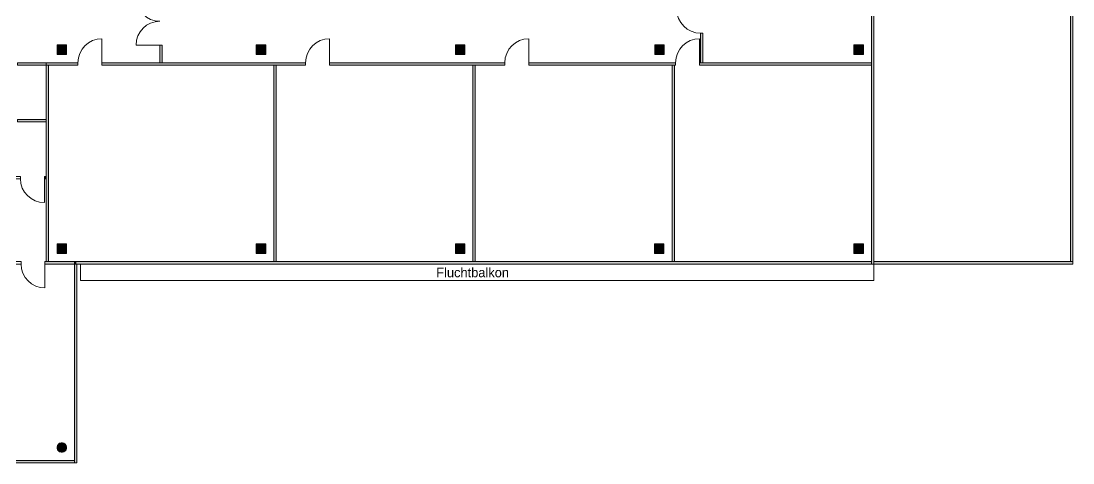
# Model space of a CAD drawing. Header units: inches. Extents: x 33931 to 204452, y 8264 to 159539.
# Drawn here: x 160096 to 204452, y 8264 to 26922 of the extents above; entities that cross this region are included whole.
import ezdxf

# ---------------------------------------------------------------- set-up
doc = ezdxf.new("R2010")
doc.units = ezdxf.units.IN
doc.header["$LTSCALE"] = 200
doc.header["$MEASUREMENT"] = 0
for name, pattern in [('AUSGEZOGEN', [0]), ('Standardmuster', [0]), ('Volllinie', [0])]:
    doc.linetypes.add(name, pattern=pattern)
doc.layers.add('Grundebene', color=7, linetype='Continuous')
doc.styles.add('ARIAL', font='arial.ttf', dxfattribs={"height": 0.2})

# ---------------------------------------------------------------- blocks, each defined once
blk = doc.blocks.new('COMPLEXOBJECT_0-3403')
at = {"layer": 'Grundebene', "color": 18, "linetype": 'AUSGEZOGEN', "lineweight": 13, "true_color": 0x000000}
for points in [[(154086.171265, 16663.75), (154086.171265, 16763.75), (152750.957605, 16763.75), (152751.024065, 16663.75), (154086.171265, 16663.75)], [(160095.957615, 16763.75), (155115.743965, 16763.75), (155115.743965, 16663.75), (160095.957615, 16663.75), (160095.957615, 16763.75)], [(161105.957615, 16663.75), (195950.957615, 16663.75), (195950.957615, 16763.75), (161105.957615, 16763.75), (161105.957615, 16663.75)]]:
    blk.add_lwpolyline(points, dxfattribs=at)
blk = doc.blocks.new('COMPLEXOBJECT_16-3476')
at = {"layer": 'Grundebene', "color": 18, "linetype": 'AUSGEZOGEN', "lineweight": 13, "true_color": 0x000000}
for points in [[(162495.957615, 25162.33657), (161150.957615, 25162.33657), (161150.957615, 25062.33657), (162495.957615, 25062.33657), (162495.957615, 25162.33657)], [(163505.957615, 25062.33657), (172095.957615, 25062.33657), (172095.957615, 25162.33657), (163505.957615, 25162.33657), (163505.957615, 25062.33657)], [(180495.957615, 25162.33657), (173105.957615, 25162.33657), (173105.957615, 25062.33657), (180495.957615, 25062.33657), (180495.957615, 25162.33657)], [(181505.957615, 25062.33657), (187695.957615, 25062.33657), (187695.957615, 25162.33657), (181505.957615, 25162.33657), (181505.957615, 25062.33657)], [(195950.957615, 25162.33657), (188705.957615, 25162.33657), (188705.957615, 25062.33657), (195950.957615, 25062.33657), (195950.957615, 25162.33657)]]:
    blk.add_lwpolyline(points, dxfattribs=at)
blk = doc.blocks.new('COMPLEXOBJECT_22-34A4')
at = {"layer": 'Grundebene', "color": 18, "linetype": 'AUSGEZOGEN', "lineweight": 13, "true_color": 0x000000}
for points in [[(188750.957615, 34663.75), (188750.957615, 27418.75), (188850.957615, 27418.75), (188850.957615, 34663.75), (188750.957615, 34663.75)], [(188850.957615, 25162.33657), (188850.957615, 26408.75), (188750.957615, 26408.75), (188750.957615, 25162.33657), (188850.957615, 25162.33657)]]:
    blk.add_lwpolyline(points, dxfattribs=at)
blk = doc.blocks.new('COMPLEXOBJECT_48-3535')
at = {"layer": 'Grundebene', "color": 18, "linetype": 'AUSGEZOGEN', "lineweight": 13, "true_color": 0x000000}
for points in [[(160070.957615, 20363.75), (156380.246935, 20363.75), (156421.668295, 20263.75), (160070.957615, 20263.75), (160070.957615, 20363.75)], [(161150.957615, 20363.75), (161080.957615, 20363.75), (161080.957615, 20263.75), (161150.957615, 20263.75), (161150.957615, 20363.75)]]:
    blk.add_lwpolyline(points, dxfattribs=at)
blk = doc.blocks.new('COMPLEXOBJECT_82-35F5')
at = {"layer": 'Grundebene', "color": 18, "linetype": 'AUSGEZOGEN', "lineweight": 13, "true_color": 0x000000}
for points in [[(165950.957615, 28663.75), (165950.957615, 27918.04328), (166050.957615, 27918.04328), (166050.957615, 28663.75), (165950.957615, 28663.75)], [(166050.957615, 25162.33657), (166050.957615, 25908.04328), (165950.957615, 25908.04328), (165950.957615, 25162.33657), (166050.957615, 25162.33657)]]:
    blk.add_lwpolyline(points, dxfattribs=at)
blk = doc.blocks.new('door-4F42')
at = {"layer": 'Grundebene', "color": 18, "linetype": 'Standardmuster', "lineweight": 13, "true_color": 0x000000}
blk.add_line((163505.957615, 25162.33657), (163505.957615, 26172.33657), dxfattribs=at)
blk.add_arc((163505.957615, 25162.33657), 1010, 90, 180, dxfattribs=at)
blk = doc.blocks.new('door-4F4A')
at = {"layer": 'Grundebene', "color": 18, "linetype": 'Standardmuster', "lineweight": 13, "true_color": 0x000000}
blk.add_line((173105.957615, 25162.33657), (173105.957615, 26172.33657), dxfattribs=at)
blk.add_arc((173105.957615, 25162.33657), 1010, 90, 180, dxfattribs=at)
blk = doc.blocks.new('door-4F52')
at = {"layer": 'Grundebene', "color": 18, "linetype": 'Standardmuster', "lineweight": 13, "true_color": 0x000000}
blk.add_line((181505.957615, 25162.33657), (181505.957615, 26172.33657), dxfattribs=at)
blk.add_arc((181505.957615, 25162.33657), 1010, 90, 180, dxfattribs=at)
blk = doc.blocks.new('door-4F5A')
at = {"layer": 'Grundebene', "color": 18, "linetype": 'Standardmuster', "lineweight": 13, "true_color": 0x000000}
blk.add_line((188705.957615, 25162.33657), (188705.957615, 26172.33657), dxfattribs=at)
blk.add_arc((188705.957615, 25162.33657), 1010, 90, 180, dxfattribs=at)
blk = doc.blocks.new('door-4FC3')
at = {"layer": 'Grundebene', "color": 18, "linetype": 'Standardmuster', "lineweight": 13, "true_color": 0x000000}
blk.add_line((188750.957615, 27418.75), (187740.957615, 27418.75), dxfattribs=at)
blk.add_arc((188750.957615, 27418.75), 1010, 180, 270, dxfattribs=at)
blk = doc.blocks.new('door-5087')
at = {"layer": 'Grundebene', "color": 18, "linetype": 'Standardmuster', "lineweight": 13, "true_color": 0x000000}
for p, q in [((165950.957615, 27918.04328), (164945.957615, 27918.04328)), ((165950.957615, 25908.04328), (164945.957615, 25908.04328))]:
    blk.add_line(p, q, dxfattribs=at)
for centre, start, end in [((165950.957615, 27918.04328), 180, 270), ((165950.957615, 25908.04328), 90, 180)]:
    blk.add_arc(centre, 1005, start, end, dxfattribs=at)
blk = doc.blocks.new('door-509D')
at = {"layer": 'Grundebene', "color": 18, "linetype": 'Standardmuster', "lineweight": 13, "true_color": 0x000000}
blk.add_line((161080.957615, 20263.75), (161080.957615, 19253.75), dxfattribs=at)
blk.add_arc((161080.957615, 20263.75), 1010, 180, 270, dxfattribs=at)
blk = doc.blocks.new('door-50A5')
at = {"layer": 'Grundebene', "color": 18, "linetype": 'Standardmuster', "lineweight": 13, "true_color": 0x000000}
blk.add_line((161105.957615, 16663.75), (161105.957615, 15653.75), dxfattribs=at)
blk.add_arc((161105.957615, 16663.75), 1010, 180, 270, dxfattribs=at)

msp = doc.modelspace()

# ---------------------------------------------------------------- hatches: boundary and pattern name
at = {"layer": 'Grundebene', "true_color": 0x000000, "transparency": 33554687}
for points in [[(204450.379645, 68363.7463), (204450.379595, 16763.75), (204350.372835, 16763.75), (204351.535585, 68263.75371), (204350.372795, 68363.7538)], [(196050.957615, 68263.75), (196050.957615, 16663.75), (195950.957615, 16663.75), (195950.957615, 68263.75)], [(188850.957615, 26408.75), (188850.957615, 25162.33657), (188750.957615, 25162.33657), (188750.957615, 26408.75)], [(162015.437865, 25513.75), (161615.437865, 25513.75), (161615.437865, 25913.75), (162015.437865, 25913.75)], [(166050.957615, 25908.04328), (166050.957615, 25162.33657), (165950.957615, 25162.33657), (165950.957615, 25908.04328)], [(170415.437865, 25513.75), (170015.437865, 25513.75), (170015.437865, 25913.75), (170415.437865, 25913.75)], [(178815.437865, 25513.75), (178415.437865, 25513.75), (178415.437865, 25913.75), (178815.437865, 25913.75)], [(187215.437865, 25513.75), (186815.437865, 25513.75), (186815.437865, 25913.75), (187215.437865, 25913.75)], [(195615.437865, 25513.75), (195215.437865, 25513.75), (195215.437865, 25913.75), (195615.437865, 25913.75)], [(159950.957615, 25162.33657), (161150.957615, 25162.33657), (161150.957615, 25062.33657), (159950.957615, 25062.33657)], [(161150.957615, 25162.33657), (162495.957615, 25162.33657), (162495.957615, 25062.33657), (161150.957615, 25062.33657)], [(161150.957615, 16763.75), (161150.957615, 25062.33657), (161250.957615, 25062.33657), (161250.957615, 16763.75)], [(172095.957615, 25062.33657), (163505.957615, 25062.33657), (163505.957615, 25162.33657), (172095.957615, 25162.33657)], [(170750.957615, 16763.75), (170750.957615, 25062.33657), (170850.957615, 25062.33657), (170850.957615, 16763.75)], [(173105.957615, 25162.33657), (180495.957615, 25162.33657), (180495.957615, 25062.33657), (173105.957615, 25062.33657)], [(179150.957615, 16763.75), (179150.957615, 25062.33657), (179250.957615, 25062.33657), (179250.957615, 16763.75)], [(187695.957615, 25062.33657), (181505.957615, 25062.33657), (181505.957615, 25162.33657), (187695.957615, 25162.33657)], [(187550.957615, 16763.75), (187550.957615, 25062.33657), (187650.957615, 25062.33657), (187650.957615, 16763.75)], [(188705.957615, 25162.33657), (195950.957615, 25162.33657), (195950.957615, 25062.33657), (188705.957615, 25062.33657)], [(161150.957615, 22663.75), (159950.957615, 22663.75), (159950.957615, 22763.75), (161150.957615, 22763.75)], [(161080.957615, 20363.75), (161150.957615, 20363.75), (161150.957615, 20263.75), (161080.957615, 20263.75)], [(162015.437865, 17113.75), (161615.437865, 17113.75), (161615.437865, 17513.75), (162015.437865, 17513.75)], [(170415.437865, 17113.75), (170015.437865, 17113.75), (170015.437865, 17513.75), (170415.437865, 17513.75)], [(178815.437865, 17113.75), (178415.437865, 17113.75), (178415.437865, 17513.75), (178815.437865, 17513.75)], [(187200.957615, 17113.75), (186800.957615, 17113.75), (186800.957615, 17513.75), (187200.957615, 17513.75)], [(195615.437865, 17113.75), (195215.437865, 17113.75), (195215.437865, 17513.75), (195615.437865, 17513.75)], [(195950.957615, 16663.75), (161105.957615, 16663.75), (161105.957615, 16763.75), (195950.957615, 16763.75)], [(162350.957615, 16763.75), (162400.957615, 16763.75), (162400.957615, 16663.75), (162350.957615, 16663.75)], [(162450.957615, 16663.75), (162450.957615, 8263.75), (162350.957615, 8263.75), (162350.957615, 16663.75)], [(204451.542385, 16663.75), (196050.957615, 16663.75), (196050.957615, 16763.75), (204450.379595, 16763.75)], [(161783.891735, 9112.92448), (161846.984005, 9112.92448), (161906.988325, 9093.42789), (161958.031045, 9056.34318), (161995.115755, 9005.30046), (162014.612345, 8945.29614), (162014.612345, 8882.20386), (161995.115755, 8822.19955), (161958.031045, 8771.15682), (161906.988325, 8734.07211), (161846.984005, 8714.57553), (161783.891735, 8714.57553), (161723.887415, 8734.07211), (161672.844685, 8771.15682), (161635.759975, 8822.19955), (161616.263395, 8882.20386), (161616.263395, 8945.29614), (161635.759975, 9005.30046), (161672.844685, 9056.34318), (161723.887415, 9093.42789)], [(162350.957615, 8263.75), (147950.990845, 8263.75), (147950.924385, 8363.75), (162350.957615, 8363.75)]]:
    msp.add_hatch(color=18, dxfattribs=at).paths.add_polyline_path(points, flags=0)

# ---------------------------------------------------------------- linework, layer by layer
at = {"layer": 'Grundebene', "color": 18, "linetype": 'AUSGEZOGEN', "lineweight": 13, "true_color": 0x000000}
for p, q in [((204450.379595, 16763.75), (204450.379645, 68363.7463)), ((204351.535585, 68263.75371), (204350.372835, 16763.75)), ((195950.957615, 41863.75), (195950.957615, 16663.75)), ((196050.957615, 16663.75), (196050.957615, 41863.75)), ((188750.957615, 26408.75), (188750.957615, 25162.33657)), ((188750.957615, 26408.75), (188850.957615, 26408.75)), ((188850.957615, 26408.75), (188750.957615, 26408.75)), ((188850.957615, 25162.33657), (188850.957615, 26408.75)), ((161615.437865, 25513.75), (161615.437865, 25913.75)), ((161615.437865, 25913.75), (162015.437865, 25913.75)), ((162015.437865, 25913.75), (161615.437865, 25913.75)), ((161615.437865, 25913.75), (161615.437865, 25513.75)), ((162015.437865, 25913.75), (162015.437865, 25513.75)), ((162015.437865, 25513.75), (162015.437865, 25913.75)), ((165950.957615, 25908.04328), (166050.957615, 25908.04328)), ((165950.957615, 25908.04328), (166050.957615, 25908.04328)), ((166050.957615, 25162.33657), (166050.957615, 25908.04328)), ((170415.437865, 25913.75), (170015.437865, 25913.75)), ((170015.437865, 25913.75), (170015.437865, 25513.75)), ((170415.437865, 25513.75), (170415.437865, 25913.75)), ((178815.437865, 25913.75), (178415.437865, 25913.75)), ((178415.437865, 25913.75), (178415.437865, 25513.75)), ((178815.437865, 25513.75), (178815.437865, 25913.75)), ((187215.437865, 25913.75), (186815.437865, 25913.75)), ((186815.437865, 25913.75), (186815.437865, 25513.75)), ((187215.437865, 25513.75), (187215.437865, 25913.75)), ((195215.437865, 25913.75), (195215.437865, 25513.75)), ((195615.437865, 25913.75), (195215.437865, 25913.75)), ((195615.437865, 25513.75), (195615.437865, 25913.75)), ((162015.437865, 25513.75), (161615.437865, 25513.75)), ((161615.437865, 25513.75), (162015.437865, 25513.75)), ((170015.437865, 25513.75), (170415.437865, 25513.75)), ((178415.437865, 25513.75), (178815.437865, 25513.75)), ((186815.437865, 25513.75), (187215.437865, 25513.75)), ((195215.437865, 25513.75), (195615.437865, 25513.75)), ((161150.957615, 25162.33657), (159950.957615, 25162.33657)), ((160050.957615, 25062.33657), (161150.957615, 25062.33657)), ((162495.957615, 25162.33657), (161150.957615, 25162.33657)), ((161150.957615, 25062.33657), (161150.957615, 22763.75)), ((161250.957615, 16763.75), (161250.957615, 25062.33657)), ((161250.957615, 25062.33657), (162495.957615, 25062.33657)), ((162495.957615, 25162.33657), (162495.957615, 25062.33657)), ((162495.957615, 25062.33657), (162495.957615, 25162.33657)), ((165950.957615, 25162.33657), (163505.957615, 25162.33657)), ((163505.957615, 25062.33657), (163505.957615, 25162.33657)), ((163505.957615, 25162.33657), (163505.957615, 25062.33657)), ((163505.957615, 25062.33657), (170750.957615, 25062.33657)), ((172095.957615, 25162.33657), (166050.957615, 25162.33657)), ((170750.957615, 25062.33657), (170750.957615, 16763.75)), ((170850.957615, 25062.33657), (172095.957615, 25062.33657)), ((170850.957615, 16763.75), (170850.957615, 25062.33657)), ((172095.957615, 25162.33657), (172095.957615, 25062.33657)), ((173105.957615, 25062.33657), (173105.957615, 25162.33657)), ((180495.957615, 25162.33657), (173105.957615, 25162.33657)), ((173105.957615, 25062.33657), (179150.957615, 25062.33657)), ((179150.957615, 25062.33657), (179150.957615, 16763.75)), ((179250.957615, 16763.75), (179250.957615, 25062.33657)), ((179250.957615, 25062.33657), (180495.957615, 25062.33657)), ((180495.957615, 25162.33657), (180495.957615, 25062.33657)), ((187695.957615, 25162.33657), (181505.957615, 25162.33657)), ((181505.957615, 25062.33657), (181505.957615, 25162.33657)), ((181505.957615, 25062.33657), (187550.957615, 25062.33657)), ((187550.957615, 25062.33657), (187550.957615, 16763.75)), ((187650.957615, 16763.75), (187650.957615, 25062.33657)), ((187650.957615, 25062.33657), (187695.957615, 25062.33657)), ((187695.957615, 25162.33657), (187695.957615, 25062.33657)), ((188705.957615, 25062.33657), (188705.957615, 25162.33657)), ((188750.957615, 25162.33657), (188705.957615, 25162.33657)), ((188705.957615, 25062.33657), (195950.957615, 25062.33657)), ((195950.957615, 25162.33657), (188850.957615, 25162.33657)), ((195950.957615, 25062.33657), (195950.957615, 25162.33657)), ((159950.957615, 22663.75), (161150.957615, 22663.75)), ((161150.957615, 22763.75), (160050.957615, 22763.75)), ((161150.957615, 22663.75), (161150.957615, 20363.75)), ((161150.957615, 20363.75), (161080.957615, 20363.75)), ((161080.957615, 20263.75), (161080.957615, 20363.75)), ((161080.957615, 20263.75), (161080.957615, 20363.75)), ((161150.957615, 20263.75), (161150.957615, 16763.75)), ((161615.437865, 17513.75), (161615.437865, 17113.75)), ((162015.437865, 17513.75), (161615.437865, 17513.75)), ((162015.437865, 17113.75), (162015.437865, 17513.75)), ((170015.437865, 17513.75), (170015.437865, 17113.75)), ((170415.437865, 17513.75), (170015.437865, 17513.75)), ((170415.437865, 17113.75), (170415.437865, 17513.75)), ((178815.437865, 17513.75), (178415.437865, 17513.75)), ((178415.437865, 17513.75), (178415.437865, 17113.75)), ((178815.437865, 17113.75), (178815.437865, 17513.75)), ((187200.957615, 17513.75), (186800.957615, 17513.75)), ((186800.957615, 17513.75), (186800.957615, 17113.75)), ((187200.957615, 17113.75), (187200.957615, 17513.75)), ((195215.437865, 17513.75), (195215.437865, 17113.75)), ((195615.437865, 17513.75), (195215.437865, 17513.75)), ((195615.437865, 17113.75), (195615.437865, 17513.75)), ((161615.437865, 17113.75), (162015.437865, 17113.75)), ((170015.437865, 17113.75), (170415.437865, 17113.75)), ((178415.437865, 17113.75), (178815.437865, 17113.75)), ((186800.957615, 17113.75), (187200.957615, 17113.75)), ((195215.437865, 17113.75), (195615.437865, 17113.75)), ((161150.957615, 16763.75), (161105.957615, 16763.75)), ((161105.957615, 16663.75), (161105.957615, 16763.75)), ((161105.957615, 16663.75), (195950.957615, 16663.75)), ((170750.957615, 16763.75), (161250.957615, 16763.75)), ((162400.957615, 16763.75), (162350.957615, 16763.75)), ((162350.957615, 16763.75), (162350.957615, 16663.75)), ((162350.957615, 16663.75), (162400.957615, 16663.75)), ((162450.957615, 16663.75), (162350.957615, 16663.75)), ((162350.957615, 16663.75), (162350.957615, 8263.75)), ((162400.957615, 16663.75), (162400.957615, 16763.75)), ((162450.957615, 8263.75), (162450.957615, 16663.75)), ((179150.957615, 16763.75), (170850.957615, 16763.75)), ((187550.957615, 16763.75), (179250.957615, 16763.75)), ((195950.957615, 16763.75), (187650.957615, 16763.75)), ((195950.957615, 16663.75), (195950.957615, 16763.75)), ((195950.957615, 16663.75), (196050.957615, 16663.75)), ((204350.372835, 16763.75), (196050.957615, 16763.75)), ((196050.957615, 16763.75), (196050.957615, 16663.75)), ((196050.957615, 16663.75), (204451.542385, 16663.75)), ((204451.542385, 16663.75), (204450.379595, 16763.75)), ((161635.759975, 9005.30046), (161616.263395, 8945.29614)), ((161616.263395, 8945.29614), (161616.263395, 8882.20386)), ((161616.263395, 8882.20386), (161635.759975, 8822.19955)), ((161672.844685, 9056.34318), (161635.759975, 9005.30046)), ((161723.887415, 9093.42789), (161672.844685, 9056.34318)), ((161783.891735, 9112.92448), (161723.887415, 9093.42789)), ((161846.984005, 9112.92448), (161783.891735, 9112.92448)), ((161906.988325, 9093.42789), (161846.984005, 9112.92448)), ((161958.031045, 9056.34318), (161906.988325, 9093.42789)), ((161995.115755, 9005.30046), (161958.031045, 9056.34318)), ((162014.612345, 8945.29614), (161995.115755, 9005.30046)), ((161995.115755, 8822.19955), (162014.612345, 8882.20386)), ((162014.612345, 8882.20386), (162014.612345, 8945.29614)), ((161635.759975, 8822.19955), (161672.844685, 8771.15682)), ((161672.844685, 8771.15682), (161723.887415, 8734.07211)), ((161723.887415, 8734.07211), (161783.891735, 8714.57553)), ((161783.891735, 8714.57553), (161846.984005, 8714.57553)), ((161846.984005, 8714.57553), (161906.988325, 8734.07211)), ((161906.988325, 8734.07211), (161958.031045, 8771.15682)), ((161958.031045, 8771.15682), (161995.115755, 8822.19955)), ((162350.957615, 8363.75), (152750.957615, 8363.75)), ((152868.100695, 8263.75), (162350.957615, 8263.75)), ((162350.957615, 8263.75), (162350.957615, 8363.75)), ((162350.957615, 8263.75), (162450.957615, 8263.75))]:
    msp.add_line(p, q, dxfattribs=at)
at = {"layer": 'Grundebene', "color": 18, "linetype": 'Volllinie', "lineweight": 9, "true_color": 0x000000}
for p, q in [((162605.722333, 16663.75), (162605.722333, 15973.75)), ((196050.957615, 16663.75), (196050.957615, 15973.75)), ((196050.957615, 15973.75), (162605.722333, 15973.75))]:
    msp.add_line(p, q, dxfattribs=at)
at = {"layer": 'Grundebene', "color": 18, "linetype": 'AUSGEZOGEN', "lineweight": 13, "true_color": 0x000000}
for points in [[(204450.379595, 16763.75), (204450.379645, 68363.7463), (204350.372795, 68363.7538), (204351.535585, 68263.75371), (204350.372835, 16763.75), (204450.379595, 16763.75)], [(196050.957615, 16663.75), (196050.957615, 68263.75), (195950.957615, 68263.75), (195950.957615, 16663.75), (196050.957615, 16663.75)], [(188850.957615, 25162.33657), (188850.957615, 26408.75), (188750.957615, 26408.75), (188750.957615, 25162.33657), (188850.957615, 25162.33657)], [(161615.437865, 25513.75), (162015.437865, 25513.75), (162015.437865, 25913.75), (161615.437865, 25913.75), (161615.437865, 25513.75)], [(166050.957615, 25162.33657), (166050.957615, 25908.04328), (165950.957615, 25908.04328), (165950.957615, 25162.33657), (166050.957615, 25162.33657)], [(170015.437865, 25513.75), (170415.437865, 25513.75), (170415.437865, 25913.75), (170015.437865, 25913.75), (170015.437865, 25513.75)], [(178415.437865, 25513.75), (178815.437865, 25513.75), (178815.437865, 25913.75), (178415.437865, 25913.75), (178415.437865, 25513.75)], [(186815.437865, 25513.75), (187215.437865, 25513.75), (187215.437865, 25913.75), (186815.437865, 25913.75), (186815.437865, 25513.75)], [(195215.437865, 25513.75), (195615.437865, 25513.75), (195615.437865, 25913.75), (195215.437865, 25913.75), (195215.437865, 25513.75)], [(161150.957615, 25162.33657), (159950.957615, 25162.33657), (159950.957615, 25062.33657), (161150.957615, 25062.33657), (161150.957615, 25162.33657)], [(162495.957615, 25162.33657), (161150.957615, 25162.33657), (161150.957615, 25062.33657), (162495.957615, 25062.33657), (162495.957615, 25162.33657)], [(161150.957615, 25062.33657), (161150.957615, 16763.75), (161250.957615, 16763.75), (161250.957615, 25062.33657), (161150.957615, 25062.33657)], [(163505.957615, 25062.33657), (172095.957615, 25062.33657), (172095.957615, 25162.33657), (163505.957615, 25162.33657), (163505.957615, 25062.33657)], [(170750.957615, 25062.33657), (170750.957615, 16763.75), (170850.957615, 16763.75), (170850.957615, 25062.33657), (170750.957615, 25062.33657)], [(180495.957615, 25162.33657), (173105.957615, 25162.33657), (173105.957615, 25062.33657), (180495.957615, 25062.33657), (180495.957615, 25162.33657)], [(179150.957615, 25062.33657), (179150.957615, 16763.75), (179250.957615, 16763.75), (179250.957615, 25062.33657), (179150.957615, 25062.33657)], [(181505.957615, 25062.33657), (187695.957615, 25062.33657), (187695.957615, 25162.33657), (181505.957615, 25162.33657), (181505.957615, 25062.33657)], [(187550.957615, 25062.33657), (187550.957615, 16763.75), (187650.957615, 16763.75), (187650.957615, 25062.33657), (187550.957615, 25062.33657)], [(195950.957615, 25162.33657), (188705.957615, 25162.33657), (188705.957615, 25062.33657), (195950.957615, 25062.33657), (195950.957615, 25162.33657)], [(159950.957615, 22663.75), (161150.957615, 22663.75), (161150.957615, 22763.75), (159950.957615, 22763.75), (159950.957615, 22663.75)], [(161150.957615, 20363.75), (161080.957615, 20363.75), (161080.957615, 20263.75), (161150.957615, 20263.75), (161150.957615, 20363.75)], [(161615.437865, 17113.75), (162015.437865, 17113.75), (162015.437865, 17513.75), (161615.437865, 17513.75), (161615.437865, 17113.75)], [(170015.437865, 17113.75), (170415.437865, 17113.75), (170415.437865, 17513.75), (170015.437865, 17513.75), (170015.437865, 17113.75)], [(178415.437865, 17113.75), (178815.437865, 17113.75), (178815.437865, 17513.75), (178415.437865, 17513.75), (178415.437865, 17113.75)], [(186800.957615, 17113.75), (187200.957615, 17113.75), (187200.957615, 17513.75), (186800.957615, 17513.75), (186800.957615, 17113.75)], [(195215.437865, 17113.75), (195615.437865, 17113.75), (195615.437865, 17513.75), (195215.437865, 17513.75), (195215.437865, 17113.75)], [(161105.957615, 16663.75), (195950.957615, 16663.75), (195950.957615, 16763.75), (161105.957615, 16763.75), (161105.957615, 16663.75)], [(162400.957615, 16763.75), (162350.957615, 16763.75), (162350.957615, 16663.75), (162400.957615, 16663.75), (162400.957615, 16763.75)], [(162450.957615, 8263.75), (162450.957615, 16663.75), (162350.957615, 16663.75), (162350.957615, 8263.75), (162450.957615, 8263.75)], [(196050.957615, 16663.75), (204451.542385, 16663.75), (204450.379595, 16763.75), (196050.957615, 16763.75), (196050.957615, 16663.75)], [(161846.984005, 9112.92448), (161783.891735, 9112.92448), (161723.887415, 9093.42789), (161672.844685, 9056.34318), (161635.759975, 9005.30046), (161616.263395, 8945.29614), (161616.263395, 8882.20386), (161635.759975, 8822.19955), (161672.844685, 8771.15682), (161723.887415, 8734.07211), (161783.891735, 8714.57553), (161846.984005, 8714.57553), (161906.988325, 8734.07211), (161958.031045, 8771.15682), (161995.115755, 8822.19955), (162014.612345, 8882.20386), (162014.612345, 8945.29614), (161995.115755, 9005.30046), (161958.031045, 9056.34318), (161906.988325, 9093.42789), (161846.984005, 9112.92448)], [(147950.990845, 8263.75), (162350.957615, 8263.75), (162350.957615, 8363.75), (147950.924385, 8363.75), (147950.990845, 8263.75)]]:
    msp.add_lwpolyline(points, dxfattribs=at)

# ---------------------------------------------------------------- block references
at = {"layer": 'Grundebene'}
for name in ['COMPLEXOBJECT_22-34A4', 'COMPLEXOBJECT_82-35F5', 'door-5087', 'door-4FC3', 'door-4F42', 'door-4F4A', 'door-4F52', 'door-4F5A', 'COMPLEXOBJECT_16-3476', 'COMPLEXOBJECT_48-3535', 'door-509D', 'COMPLEXOBJECT_0-3403', 'door-50A5']:
    msp.add_blockref(name, (0, 0), dxfattribs=at)

# ---------------------------------------------------------------- texts
at = {"layer": 'Grundebene', "color": 18, "lineweight": 18, "true_color": 0x000000, "style": 'ARIAL', "width": 0.968563}
msp.add_text('Fluchtbalkon', height=400, dxfattribs=at).set_placement((177603.002182, 16104.43918))

doc.saveas('drawing.dxf')
